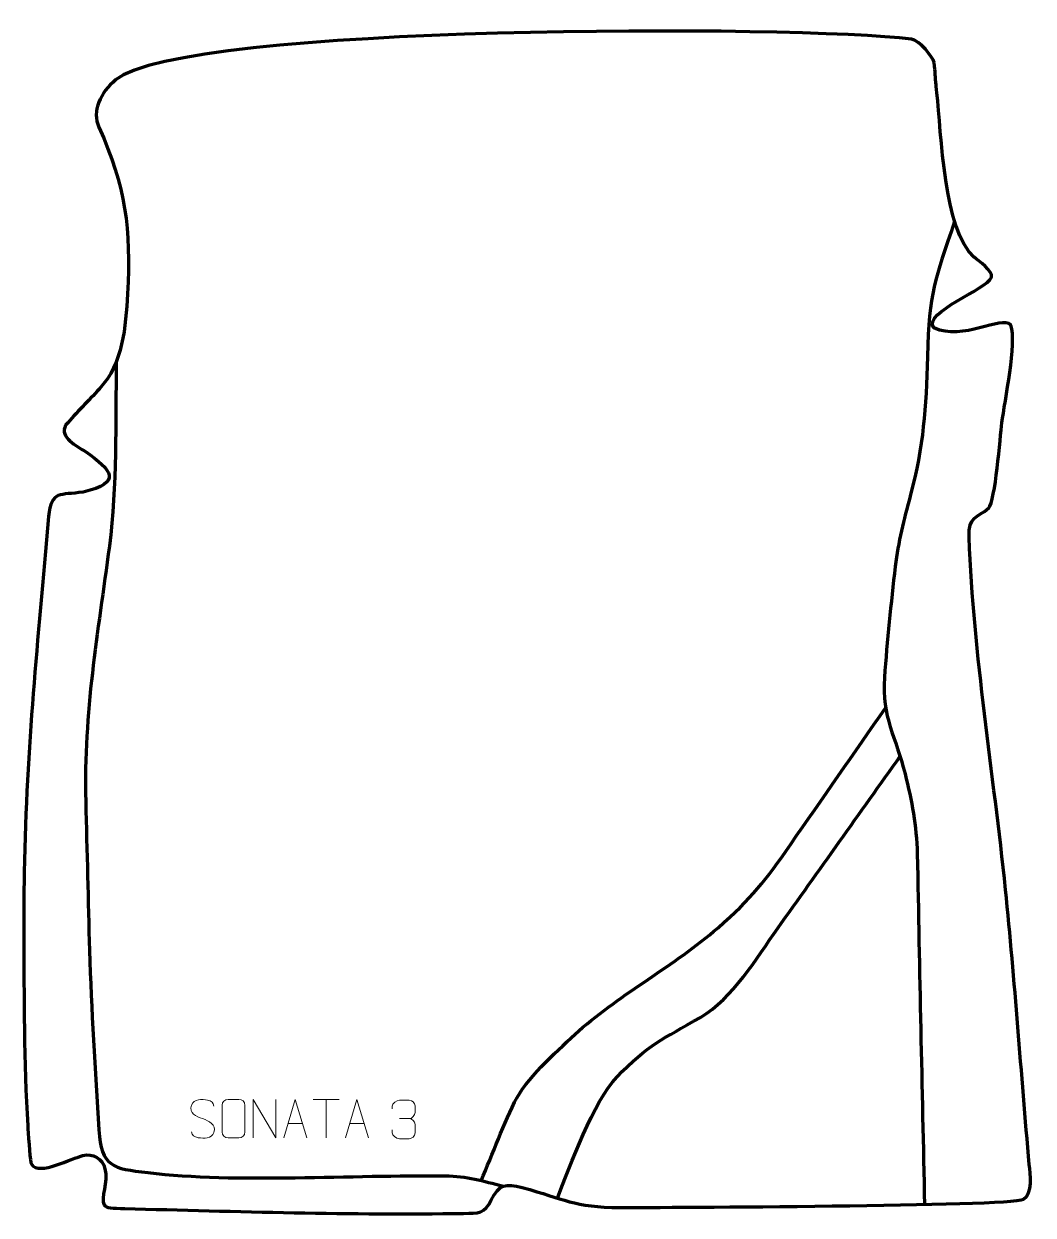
# Model space of a CAD drawing. Header units: millimetres. Extents: x -623 to 31, y -64 to 707.
import ezdxf

# ---------------------------------------------------------------- set-up
doc = ezdxf.new("R2010")
doc.units = ezdxf.units.MM
doc.header["$MEASUREMENT"] = 0
doc.layers.add('layer 2', color=7, linetype='Continuous')
doc.layers.add('layer 3', color=7, linetype='Continuous')

msp = doc.modelspace()

# ---------------------------------------------------------------- linework, layer by layer
at = {"layer": 'layer 2', "color": 140, "lineweight": 158}
for points, knots in [([(-19.8669, 579.8301), (-32.508, 541.2092), (-36.3389, 534.1895), (-37.4651, 492.1425), (-37.4651, 492.1425), (-38.3733, 458.2343), (-39.8606, 434.946), (-48.572, 401.7786), (-48.572, 401.7786), (-52.6261, 386.343), (-56.4213, 372.1571), (-58.3713, 356.2226), (-58.3713, 356.2226), (-61.0324, 332.3047), (-63.5133, 308.2743), (-65.3211, 284.2743), (-65.3211, 284.2743), (-67.1472, 258.4944), (-57.7851, 245.7134), (-51.9063, 221.9985), (-51.9063, 221.9985), (-47.5241, 204.3208), (-44.6132, 188.4577), (-43.9895, 170.1853), (-43.9895, 170.1853), (-42.5877, 94.508), (-40.9731, 18.8684), (-39.2971, -56.8057)], [0, 0, 0, 0, 0.125, 0.125, 0.125, 0.125, 0.25, 0.25, 0.25, 0.25, 0.375, 0.375, 0.375, 0.375, 0.5, 0.5, 0.5, 0.5, 0.625, 0.625, 0.625, 0.625, 0.75, 0.75, 0.75, 0.75, 1, 1, 1, 1]), ([(-562.7661, 488.8784), (-563.4378, 449.3511), (-562.157, 408.5893), (-567.2504, 369.4237), (-567.2504, 369.4237), (-574.7838, 312.4355), (-584.0024, 262.1256), (-582.556, 203.9851), (-582.556, 203.9851), (-581.7522, 171.8938), (-580.9871, 139.7717), (-580.1532, 107.6861), (-580.1532, 107.6861), (-578.9773, 69.0982), (-576.3248, 30.1018), (-573.9834, -8.4636), (-573.9834, -8.4636), (-572.5162, -32.63), (-565.196, -33.4654), (-542.3987, -36.1892), (-542.3987, -36.1892), (-484.8619, -43.0634), (-409.6618, -37.49), (-349.9237, -38.2741), (-349.9237, -38.2741), (-335.4108, -38.4647), (-325.733, -41.5428), (-311.9535, -44.917)], [0, 0, 0, 0, 0.125, 0.125, 0.125, 0.125, 0.25, 0.25, 0.25, 0.25, 0.375, 0.375, 0.375, 0.375, 0.5, 0.5, 0.5, 0.5, 0.625, 0.625, 0.625, 0.625, 0.75, 0.75, 0.75, 0.75, 1, 1, 1, 1]), ([(-326.5417, -41.5564), (-318.9812, -23.8939), (-311.9112, -4.4009), (-303.153, 12.5356), (-303.153, 12.5356), (-295.0493, 26.9241), (-275.7108, 44.014), (-263.2592, 55.5681), (-263.2592, 55.5681), (-234.9006, 80.349), (-201.8083, 97.3848), (-172.9766, 122.3817), (-172.9766, 122.3817), (-151.118, 141.3329), (-142.3441, 152.8972), (-125.982, 176.411), (-125.982, 176.411), (-105.4615, 205.9271), (-84.9765, 235.4675), (-64.3604, 264.9171)], [0, 0, 0, 0, 0.16666667, 0.16666667, 0.16666667, 0.16666667, 0.33333333, 0.33333333, 0.33333333, 0.33333333, 0.5, 0.5, 0.5, 0.5, 0.66666667, 0.66666667, 0.66666667, 0.66666667, 1, 1, 1, 1]), ([(-277.0186, -52.728), (-269.0174, -31.8105), (-253.3757, 10.1682), (-238.6627, 25.6176), (-238.6627, 25.6176), (-217.8689, 46.8695), (-209.3026, 50.1342), (-184.366, 64.2987), (-184.366, 64.2987), (-163.125, 76.773), (-148.5385, 102.2436), (-134.3399, 122.1139), (-134.3399, 122.1139), (-107.7766, 159.2939), (-81.2825, 196.5231), (-54.7819, 233.7478)], [0, 0, 0, 0, 0.2, 0.2, 0.2, 0.2, 0.4, 0.4, 0.4, 0.4, 0.6, 0.6, 0.6, 0.6, 1, 1, 1, 1])]:
    msp.add_open_spline(points, degree=3, knots=knots, dxfattribs=at)
at = {"layer": 'layer 2', "color": 250, "lineweight": 9}
for points, knots in [([(-506.8407, -1.2312), (-511.089, 0.2392), (-515.9971, 2.035), (-513.992, 7.5553), (-513.992, 7.5553), (-512.4885, 11.6952), (-507.2749, 11.3067), (-503.6713, 10.7056), (-503.6713, 10.7056), (-500.8107, 10.2284), (-499.946, 9.0152), (-499.6354, 6.9311)], [0, 0, 0, 0, 0.25, 0.25, 0.25, 0.25, 0.5, 0.5, 0.5, 0.5, 1, 1, 1, 1]), ([(-490.3603, 11.2452), (-488.0346, 11.2452), (-485.7085, 11.2452), (-483.3824, 11.2452), (-483.3824, 11.2452), (-481.4358, 11.2808), (-479.4444, 9.7892), (-479.4177, 7.3516), (-479.4177, 7.3516), (-479.4181, 1.6047), (-479.4181, -4.1426), (-479.4177, -9.8903), (-479.4177, -9.8903), (-479.5575, -12.2137), (-481.2347, -13.6933), (-483.3824, -13.7041), (-483.3824, -13.7041), (-485.7143, -13.7037), (-488.0462, -13.7037), (-490.3777, -13.7041), (-490.3777, -13.7041), (-492.3027, -13.8095), (-494.2748, -11.925), (-494.2636, -9.9077), (-494.2636, -9.9077), (-494.2633, -4.1376), (-494.2633, 1.6321), (-494.2636, 7.4014), (-494.2636, 7.4014), (-494.2594, 9.5395), (-492.5127, 11.2587), (-490.3603, 11.2452)], [0, 0, 0, 0, 0.11111111, 0.11111111, 0.11111111, 0.11111111, 0.22222222, 0.22222222, 0.22222222, 0.22222222, 0.33333333, 0.33333333, 0.33333333, 0.33333333, 0.44444444, 0.44444444, 0.44444444, 0.44444444, 0.55555556, 0.55555556, 0.55555556, 0.55555556, 0.66666667, 0.66666667, 0.66666667, 0.66666667, 0.77777778, 0.77777778, 0.77777778, 0.77777778, 1, 1, 1, 1]), ([(-474.1681, -13.708), (-474.1681, -13.708), (-474.1681, 11.2455), (-474.1681, 11.2455), (-474.1681, 11.2455), (-474.1681, 11.2455), (-459.5133, -13.708), (-459.5133, -13.708), (-459.5133, -13.708), (-459.5133, -13.708), (-459.5133, 11.2455), (-459.5133, 11.2455)], [0, 0, 0, 0, 0.25, 0.25, 0.25, 0.25, 0.5, 0.5, 0.5, 0.5, 1, 1, 1, 1]), ([(-454.3112, -13.708), (-454.3112, -13.708), (-446.9402, 11.2455), (-446.9402, 11.2455), (-446.9402, 11.2455), (-446.9402, 11.2455), (-439.3703, -13.708), (-439.3703, -13.708)], [0, 0, 0, 0, 0.33333333, 0.33333333, 0.33333333, 0.33333333, 1, 1, 1, 1]), ([(-414.3112, -13.708), (-414.3112, -13.708), (-406.9402, 11.2455), (-406.9402, 11.2455), (-406.9402, 11.2455), (-406.9402, 11.2455), (-399.3703, -13.708), (-399.3703, -13.708)], [0, 0, 0, 0, 0.33333333, 0.33333333, 0.33333333, 0.33333333, 1, 1, 1, 1]), ([(-384.0441, 5.0035), (-384.0441, 5.0035), (-384.0441, 6.8607), (-384.0441, 6.8607), (-384.0441, 6.8607), (-384.0584, 8.6026), (-381.3939, 10.7207), (-379.3348, 10.698), (-379.3348, 10.698), (-377.2707, 10.698), (-375.2067, 10.698), (-373.143, 10.698), (-373.143, 10.698), (-370.9485, 10.7068), (-369.3502, 8.86), (-369.3058, 6.9479), (-369.3058, 6.9479), (-369.3062, 5.5128), (-369.3062, 4.0777), (-369.3058, 2.6422), (-369.3058, 2.6422), (-369.3544, 0.9887), (-370.957, -1.2413), (-373.1553, -1.2313), (-373.1553, -1.2313), (-370.9516, -1.2425), (-369.3436, -3.0457), (-369.2896, -5.1052), (-369.2896, -5.1052), (-369.29, -6.8899), (-369.29, -8.6746), (-369.2896, -10.4597), (-369.2896, -10.4597), (-369.2795, -12.5211), (-371.3344, -14.2842), (-373.1553, -14.2761), (-373.1553, -14.2761), (-375.2206, -14.2758), (-377.2858, -14.2758), (-379.3514, -14.2761), (-379.3514, -14.2761), (-381.52, -14.2646), (-384.051, -11.8644), (-384.0696, -10.4026), (-384.0696, -10.4026), (-384.0696, -10.4026), (-384.0696, -8.494), (-384.0696, -8.494)], [0, 0, 0, 0, 0.07692308, 0.07692308, 0.07692308, 0.07692308, 0.15384615, 0.15384615, 0.15384615, 0.15384615, 0.23076923, 0.23076923, 0.23076923, 0.23076923, 0.30769231, 0.30769231, 0.30769231, 0.30769231, 0.38461538, 0.38461538, 0.38461538, 0.38461538, 0.46153846, 0.46153846, 0.46153846, 0.46153846, 0.53846154, 0.53846154, 0.53846154, 0.53846154, 0.61538462, 0.61538462, 0.61538462, 0.61538462, 0.69230769, 0.69230769, 0.69230769, 0.69230769, 0.76923077, 0.76923077, 0.76923077, 0.76923077, 0.84615385, 0.84615385, 0.84615385, 0.84615385, 1, 1, 1, 1]), ([(-506.8407, -1.2313), (-502.8221, -2.878), (-497.7926, -4.7663), (-499.6266, -10.1266), (-499.6266, -10.1266), (-501.0864, -14.393), (-505.9972, -14.1363), (-509.7233, -13.5816), (-509.7233, -13.5816), (-512.4733, -13.1718), (-513.6942, -11.9583), (-514.0722, -9.8461)], [0, 0, 0, 0, 0.25, 0.25, 0.25, 0.25, 0.5, 0.5, 0.5, 0.5, 1, 1, 1, 1])]:
    msp.add_open_spline(points, degree=3, knots=knots, dxfattribs=at)
for points in [[(-435.3344, 11.222), (-435.3344, 11.222), (-418.3472, 11.222), (-418.3472, 11.222)], [(-426.8406, -13.708), (-426.8406, -13.708), (-426.8406, 11.2455), (-426.8406, 11.2455)], [(-451.5886, -4.4586), (-451.5886, -4.4586), (-442.0929, -4.4586), (-442.0929, -4.4586)], [(-411.5886, -4.4586), (-411.5886, -4.4586), (-402.0929, -4.4586), (-402.0929, -4.4586)], [(-379.3344, -1.2417), (-379.3344, -1.2417), (-373.138, -1.2417), (-373.138, -1.2417)]]:
    msp.add_open_spline(points, degree=3, dxfattribs=at)
at = {"layer": 'layer 3', "color": 242, "lineweight": 158}
msp.add_open_spline([(-33.1637, 682.4982), (-31.5223, 668.3685), (-32.8546, 675.6816), (-31.2363, 662.7554), (-31.2363, 662.7554), (-28.5311, 637.0052), (-26.7696, 573.3464), (-7.1604, 556.4002), (-7.1604, 556.4002), (-4.4617, 554.1803), (5.3574, 547.4158), (3.9559, 543.3877), (3.9559, 543.3877), (1.0967, 535.1701), (-40.4394, 521.2785), (-33.311, 510.5854), (-33.311, 510.5854), (-14.3293, 501.9351), (10.0166, 518.8539), (16.6511, 512.4629), (16.6511, 512.4629), (20.5895, 500.8179), (12.6761, 463.6366), (10.7796, 449.1432), (10.7796, 449.1432), (9.775, 440.4633), (6.4778, 398.2084), (2.2814, 394.0979), (2.2814, 394.0979), (-5.6277, 387.2089), (-10.6783, 388.9841), (-10.4614, 375.0937), (-10.4614, 375.0937), (-7.3296, 297.7865), (5.1721, 223.5052), (13.1996, 146.9459), (13.1996, 146.9459), (19.1983, 87.7451), (23.2276, 28.2751), (28.5565, -31.0173), (28.5565, -31.0173), (29.0902, -36.9556), (31.0584, -49.9228), (24.839, -53.4177), (24.839, -53.4177), (14.5301, -58.1261), (-208.2651, -58.5307), (-236.3186, -58.848), (-236.3186, -58.848), (-266.9814, -58.6082), (-272.326, -53.1853), (-299.8352, -45.8715), (-299.8352, -45.8715), (-310.6223, -43.0036), (-314.9383, -43.5998), (-319.8807, -53.9237), (-319.8807, -53.9237), (-324.1629, -62.869), (-328.2406, -62.3948), (-337.8949, -62.5536), (-337.8949, -62.5536), (-409.603, -63.7332), (-485.2924, -61.3461), (-557.2885, -59.4006), (-557.2885, -59.4006), (-565.4563, -59.1799), (-569.2102, -59.4534), (-570.5727, -56.942), (-570.5727, -56.942), (-573.0459, -52.3829), (-568.0298, -42.6298), (-570.0847, -33.6397), (-570.0847, -33.6397), (-571.6104, -26.9639), (-577.9673, -23.637), (-584.3471, -25.0996), (-584.3471, -25.0996), (-591.0531, -26.6369), (-613.2019, -38.5351), (-617.5539, -30.8253), (-617.5539, -30.8253), (-617.5539, -30.8253), (-618.0562, -29.5335), (-618.0562, -29.5335), (-618.0562, -29.5335), (-618.9504, -25.9123), (-619.8066, -10.0495), (-620.0785, -5.6945), (-620.0785, -5.6945), (-622.6091, 34.8354), (-622.5822, 77.7638), (-622.6101, 118.4585), (-622.6101, 118.4585), (-622.6192, 131.6909), (-622.6593, 145.0445), (-622.4203, 158.2736), (-622.4203, 158.2736), (-620.7741, 241.6295), (-613.6735, 306.5306), (-606.6981, 388.5449), (-606.6981, 388.5449), (-604.4389, 405.8463), (-599.5058, 402.0349), (-584.1963, 404.3678), (-584.1963, 404.3678), (-558.6658, 410.3246), (-565.4228, 418.6953), (-582.8016, 430.5589), (-582.8016, 430.5589), (-588.0526, 434.1435), (-599.8931, 439.6589), (-595.5602, 447.7005), (-595.5602, 447.7005), (-588.5024, 456.0996), (-581.015, 463.124), (-573.7141, 471.1219), (-573.7141, 471.1219), (-558.2611, 488.0498), (-556.8308, 510.9219), (-555.4867, 532.7175), (-555.4867, 532.7175), (-553.2704, 575.0022), (-556.5626, 601.6711), (-574.0537, 640.5569), (-574.0537, 640.5569), (-578.8014, 651.1119), (-573.0282, 663.1605), (-563.2712, 671.1515), (-563.2712, 671.1515), (-518.9031, 707.4888), (-119.8022, 706.6859), (-47.8497, 697.5324), (-47.8497, 697.5324), (-42.7694, 696.8862), (-33.552, 685.8413), (-33.1637, 682.4982)], degree=3, knots=[0, 0, 0, 0, 0.02857143, 0.02857143, 0.02857143, 0.02857143, 0.05714286, 0.05714286, 0.05714286, 0.05714286, 0.08571429, 0.08571429, 0.08571429, 0.08571429, 0.11428571, 0.11428571, 0.11428571, 0.11428571, 0.14285714, 0.14285714, 0.14285714, 0.14285714, 0.17142857, 0.17142857, 0.17142857, 0.17142857, 0.2, 0.2, 0.2, 0.2, 0.22857143, 0.22857143, 0.22857143, 0.22857143, 0.25714286, 0.25714286, 0.25714286, 0.25714286, 0.28571429, 0.28571429, 0.28571429, 0.28571429, 0.31428571, 0.31428571, 0.31428571, 0.31428571, 0.34285714, 0.34285714, 0.34285714, 0.34285714, 0.37142857, 0.37142857, 0.37142857, 0.37142857, 0.4, 0.4, 0.4, 0.4, 0.42857143, 0.42857143, 0.42857143, 0.42857143, 0.45714286, 0.45714286, 0.45714286, 0.45714286, 0.48571429, 0.48571429, 0.48571429, 0.48571429, 0.51428571, 0.51428571, 0.51428571, 0.51428571, 0.54285714, 0.54285714, 0.54285714, 0.54285714, 0.57142857, 0.57142857, 0.57142857, 0.57142857, 0.6, 0.6, 0.6, 0.6, 0.62857143, 0.62857143, 0.62857143, 0.62857143, 0.65714286, 0.65714286, 0.65714286, 0.65714286, 0.68571429, 0.68571429, 0.68571429, 0.68571429, 0.71428571, 0.71428571, 0.71428571, 0.71428571, 0.74285714, 0.74285714, 0.74285714, 0.74285714, 0.77142857, 0.77142857, 0.77142857, 0.77142857, 0.8, 0.8, 0.8, 0.8, 0.82857143, 0.82857143, 0.82857143, 0.82857143, 0.85714286, 0.85714286, 0.85714286, 0.85714286, 0.88571429, 0.88571429, 0.88571429, 0.88571429, 0.91428571, 0.91428571, 0.91428571, 0.91428571, 0.94285714, 0.94285714, 0.94285714, 0.94285714, 1, 1, 1, 1], dxfattribs=at)

doc.saveas('drawing.dxf')
